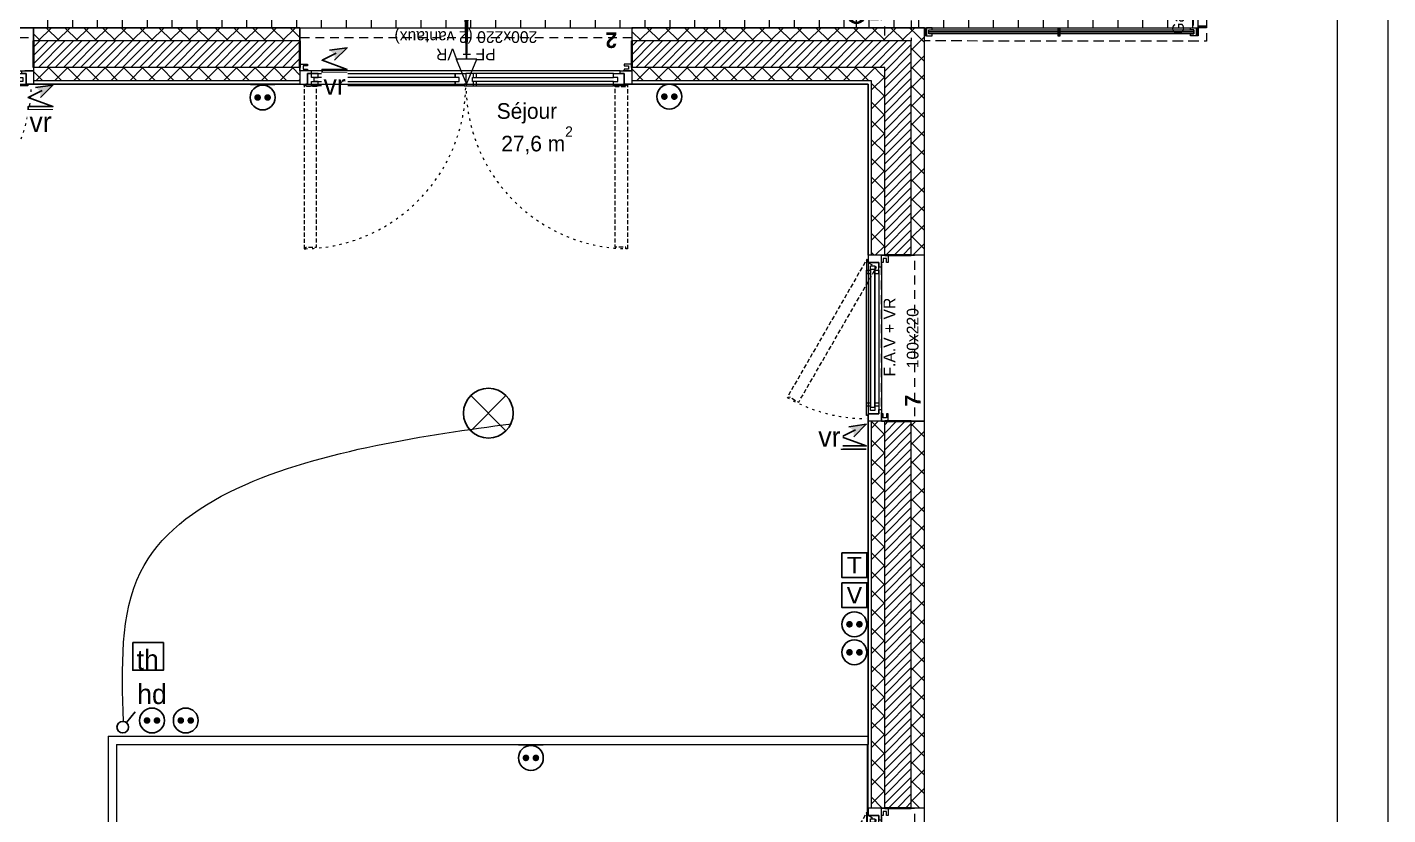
# Model space of a CAD drawing. Header units: centimetres. Extents: x 2666 to 9670, y 1889 to 5633.
# Drawn here: x 7098 to 7918, y 4443 to 4918 of the extents above; entities that cross this region are included whole.
import ezdxf

# ---------------------------------------------------------------- set-up
doc = ezdxf.new("R2010")
doc.units = ezdxf.units.CM
doc.header["$LTSCALE"] = 12.7
for name, pattern in [('INTERROMPU2', [0.75, 0.5, -0.25]), ('Style de ligne -11', [0.694444, 0.41656, -0.277884]), ('Style de ligne -12', [0.328084, 0.109361, -0.218723]), ('Style de ligne -13', [0.295276, 0.19685, -0.098425]), ('Style de ligne -14', [0.295276, 0.19685, -0.098425]), ('Style de ligne -17', [0.694444, 0.41656, -0.277884]), ('Style de ligne -18', [0.328084, 0.109361, -0.218723]), ('VW-01', [0.83312, 0.41656, -0.41656])]:
    doc.linetypes.add(name, pattern=pattern)
for name, color, linetype, lineweight in [('B BATI-lumon', 7, 'Continuous', 20), ('B GÈnÈral', 7, 'Continuous', 5), ('B Général', 7, 'Continuous', 5), ('C ANNOTATIONS-prestations', 7, 'Continuous', 5), ('C ANNOTATIONS-texte', 7, 'Continuous', 5), ('C ANNOTATIONS-texte surfaces', 7, 'Continuous', 5), ('prlm-ELEC-CFA', 1, 'Continuous', 25), ('prlm-ELEC-CFO', 1, 'Continuous', 25), ('prlm-ZCARTOUCHE', 181, 'Continuous', 13)]:
    doc.layers.add(name, color=color, linetype=linetype, lineweight=lineweight)
doc.layers.add('B BATI-structure', color=1, linetype='VW-01', lineweight=18, true_color=0xff0000)
doc.layers.add('D SURFACES-shab', color=1, linetype='Continuous', lineweight=5, true_color=0xff0000)
doc.layers.add('prlm-VMC', color=93, linetype='Continuous')
doc.styles.add('Eurostile', font='')
doc.styles.add('Eurostile (bold)', font='')
doc.styles.add('prlm-elec-cfa', font='comic.ttf', dxfattribs={"height": 12})
doc.styles.add('prlm-elec-cfo', font='comic.ttf', dxfattribs={"height": 12})
doc.styles.get('Eurostile').set_extended_font_data('Eurostile')
doc.styles.get('Eurostile (bold)').set_extended_font_data('Eurostile', bold=True)
pattern_1 = [(225, (0, 0), (5.656854, -5.656854), []), (315, (0, 0), (-5.656854, -5.656854), [])]
pattern_2 = [(45, (0, 0), (2.4253472, -2.6458333), [])]
pattern_3 = [(225, (0, 0), (5.656854, -5.656854), []), (315, (0, 0), (-5.656854, -5.656854), [])]
pattern_4 = [(135, (0, 0), (-5.656854, -5.656854), []), (225, (0, 0), (-5.656854, 5.656854), [])]

# ---------------------------------------------------------------- blocks, each defined once
blk = doc.blocks.new('PF 200.220 + VR')
at = {"layer": 'B Général', "color": 7, "linetype": 'Continuous', "lineweight": 13}
for p, q in [((-100, 7), (-100, 17)), ((100, 7), (100, 17))]:
    blk.add_line(p, q, dxfattribs=at)
at = {"layer": 'B Général'}
blk.add_line((-93, 9), (97, 9), dxfattribs=at)
at = {"layer": 'B Général', "color": 7, "linetype": 'Continuous', "lineweight": 35}
for p, q in [((-100, 7), (-100, -9)), ((100, 7), (100, -9))]:
    blk.add_line(p, q, dxfattribs=at)
at = {"layer": 'B Général', "color": 7, "linetype": 'Style de ligne -13', "lineweight": 5, "flags": 128}
for points in [[(-97.5, 116.12), (-96.5, 116.12), (-96.5, 115.12), (-90, 115.12), (-90, 18.5), (-96.5, 18.5), (-96.5, 17.5), (-97.5, 17.5)], [(97.5, 116.12), (96.5, 116.12), (96.5, 115.12), (90, 115.12), (90, 18.5), (96.5, 18.5), (96.5, 17.5), (97.5, 17.5)]]:
    blk.add_lwpolyline(points, close=True, dxfattribs=at)
at = {"layer": 'B Général', "lineweight": 5, "flags": 128}
for points in [[(-93, 10.5), (-93, 9), (-100, 9), (-100, 17), (-95.5, 17), (-95.5, 10.5)], [(-4.5, 18), (-89, 18), (-89, 15.5), (-4.5, 15.5)], [(6.5, 18), (93, 18), (93, 15.5), (6.5, 15.5)], [(93, 10.5), (93, 9), (100, 9), (100, 17), (95.5, 17), (95.5, 10.5)], [(-100, 9), (-100, 5), (-95.5, 5), (-95.5, 6), (-98, 6), (-98, 8), (-95.5, 8), (-95.5, 9)], [(-4.5, 13), (-89, 13), (-89, 10.5), (-4.5, 10.5)], [(6.5, 13), (93, 13), (93, 10.5), (6.5, 10.5)], [(100, 9), (100, 5), (95.5, 5), (95.5, 6), (98, 6), (98, 8), (95.5, 8), (95.5, 9)]]:
    blk.add_lwpolyline(points, close=True, dxfattribs=at)
at = {"layer": 'B Général', "color": 7, "linetype": 'Continuous', "lineweight": 5, "flags": 128}
for points in [[(-89, 15.5), (-91.5, 15.5), (-91.5, 13), (-89, 13), (-89, 10.5), (-95.5, 10.5), (-95.5, 17), (-96.5, 17), (-96.5, 18), (-89, 18)], [(-6.5, 15.5), (-4, 15.5), (-4, 13), (-6.5, 13), (-6.5, 10.5), (0, 10.5), (0, 17), (1, 17), (1, 18), (-6.5, 18)], [(6.5, 15.5), (4, 15.5), (4, 13), (6.5, 13), (6.5, 10.5), (0, 10.5), (0, 17), (1, 17), (1, 18), (6.5, 18)], [(89, 15.5), (91.5, 15.5), (91.5, 13), (89, 13), (89, 10.5), (95.5, 10.5), (95.5, 17), (96.5, 17), (96.5, 18), (89, 18)]]:
    blk.add_lwpolyline(points, close=True, dxfattribs=at)
at = {"layer": 'B Général', "color": 7, "linetype": 'Style de ligne -11', "lineweight": 5, "flags": 128}
blk.add_lwpolyline([(-100, 9), (100, 9), (100, -11), (-100, -11)], close=True, dxfattribs=at)
at = {"layer": 'B Général', "lineweight": 13, "flags": 128}
blk.add_lwpolyline([(100, -9), (100, -17), (-100, -17), (-100, -9)], dxfattribs=at)
at = {"layer": 'B Général'}
for centre in [(-97, 17.5), (97, 17.5)]:
    blk.add_circle(centre, 0.5, dxfattribs=at)
at = {"layer": 'B Général', "color": 7, "linetype": 'Style de ligne -12', "lineweight": 5}
for centre, start, end in [((-98.46, 17.77), 359.55233, 89.0018), ((98.46, 17.77), 90.9982, 180.44847)]:
    blk.add_arc(centre, 98.37, start, end, dxfattribs=at)
at = {"layer": 'B Général', "insert": (0, 2.65), "char_height": 7.059, "attachment_point": 2, "rotation": 360, "line_spacing_factor": 0.894142, "style": 'Eurostile'}
blk.add_mtext('PF + VR', dxfattribs=at)
at = {"layer": 'C ANNOTATIONS-prestations', "rotation": 360, "line_spacing_factor": 0.894142}
for s, insert, char_height, attachment_point, style in [('2', (-91.15, -4.77), 9.41, 1, 'Eurostile (bold)'), ('200x220 (2 vantaux) ', (0, -7.82), 7.059, 2, 'Eurostile')]:
    blk.add_mtext(s, dxfattribs=dict(at, insert=insert, char_height=char_height, attachment_point=attachment_point, style=style))
blk = doc.blocks.new('PF 100.220 + VR')
at = {"layer": 'B Général', "color": 7, "linetype": 'Continuous', "lineweight": 13}
for p, q in [((-50, 7), (-50, 17)), ((50, 7), (50, 17))]:
    blk.add_line(p, q, dxfattribs=at)
at = {"layer": 'B Général'}
blk.add_line((45, 9), (-45, 9), dxfattribs=at)
at = {"layer": 'B Général', "color": 7, "linetype": 'Continuous', "lineweight": 35}
for p, q in [((-50, 7), (-50, -9)), ((50, 7), (50, -9))]:
    blk.add_line(p, q, dxfattribs=at)
at = {"layer": 'B Général', "color": 7, "linetype": 'Style de ligne -14', "lineweight": 5, "flags": 128}
blk.add_lwpolyline([(47.5, 113.27), (46.5, 113.27), (46.5, 112.27), (40, 112.27), (40, 18.5), (46.5, 18.5), (46.5, 17.5), (47.5, 17.5)], close=True, dxfattribs=at)
at = {"layer": 'B Général', "lineweight": 5, "flags": 128}
for points in [[(-43, 10.5), (-43, 9), (-50, 9), (-50, 17), (-45.5, 17), (-45.5, 10.5)], [(-41, 18), (41, 18), (41, 15.5), (-41, 15.5)], [(43, 10.5), (43, 9), (50, 9), (50, 17), (45.5, 17), (45.5, 10.5)], [(-43.5, 15.5), (43.5, 15.5), (43.5, 13), (-43.5, 13)], [(-41, 13), (41, 13), (41, 10.5), (-41, 10.5)]]:
    blk.add_lwpolyline(points, close=True, dxfattribs=at)
at = {"layer": 'B Général', "color": 7, "linetype": 'Continuous', "lineweight": 5, "flags": 128}
for points in [[(-39, 15.5), (-41.5, 15.5), (-41.5, 13), (-39, 13), (-39, 10.5), (-45.5, 10.5), (-45.5, 17), (-46.5, 17), (-46.5, 18), (-39, 18)], [(39, 15.5), (41.5, 15.5), (41.5, 13), (39, 13), (39, 10.5), (45.5, 10.5), (45.5, 17), (46.5, 17), (46.5, 18), (39, 18)]]:
    blk.add_lwpolyline(points, close=True, dxfattribs=at)
at = {"layer": 'B Général', "color": 7, "linetype": 'Style de ligne -17', "lineweight": 5, "flags": 128}
blk.add_lwpolyline([(-50, 9), (50, 9), (50, -11), (-50, -11)], close=True, dxfattribs=at)
at = {"layer": 'B Général', "lineweight": 13, "flags": 128}
blk.add_lwpolyline([(-50, -9), (-50, -17), (50, -17), (50, -9)], dxfattribs=at)
at = {"layer": 'B Général'}
blk.add_circle((47, 17.5), 0.5, dxfattribs=at)
at = {"layer": 'B Général', "color": 7, "linetype": 'Style de ligne -18', "lineweight": 5}
blk.add_arc((48.78, 15.78), 97.5, 90.89734, 179.2823, dxfattribs=at)
at = {"layer": 'B Général', "insert": (-21.61, 2.65), "char_height": 7.059, "attachment_point": 1, "rotation": 360, "line_spacing_factor": 0.894142, "style": 'Eurostile'}
blk.add_mtext('PF + VR', dxfattribs=at)
at = {"layer": 'C ANNOTATIONS-prestations', "attachment_point": 1, "rotation": 360, "line_spacing_factor": 0.894142}
for s, insert, char_height, style in [('1', (-41.14, -4.77), 9.41, 'Eurostile (bold)'), ('100x220', (-21.61, -7.83), 7.059, 'Eurostile')]:
    blk.add_mtext(s, dxfattribs=dict(at, insert=insert, char_height=char_height, style=style))
blk = doc.blocks.new('F 100x220 (all. vitrée fixe) + VR')
at = {"layer": 'B Général'}
blk.add_line((45, 9), (-45, 9), dxfattribs=at)
at = {"layer": 'B Général', "color": 7, "linetype": 'Continuous', "lineweight": 35}
for p, q in [((-50, 7), (-50, -9)), ((50, 7), (50, -9))]:
    blk.add_line(p, q, dxfattribs=at)
at = {"layer": 'B Général', "color": 7, "linetype": 'Style de ligne -14', "lineweight": 5, "flags": 128}
blk.add_lwpolyline([(-35.69, 65.82), (-36.19, 64.95), (-35.32, 64.45), (-38.57, 58.82), (42.63, 11.94), (45.88, 17.57), (46.75, 17.07), (47.25, 17.93)], close=True, dxfattribs=at)
at = {"layer": 'B Général', "lineweight": 5, "flags": 128}
for points in [[(-43, 10.5), (-43, 9), (-50, 9), (-50, 17), (-45.5, 17), (-45.5, 10.5)], [(-41, 18), (41, 18), (41, 15.5), (-41, 15.5)], [(43, 10.5), (43, 9), (50, 9), (50, 17), (45.5, 17), (45.5, 10.5)], [(-50, 9), (-50, 5), (-45.5, 5), (-45.5, 6), (-48, 6), (-48, 8), (-45.5, 8), (-45.5, 9)], [(-43.5, 15.5), (43.5, 15.5), (43.5, 13), (-43.5, 13)], [(-41, 13), (41, 13), (41, 10.5), (-41, 10.5)], [(50, 9), (50, 5), (45.5, 5), (45.5, 6), (48, 6), (48, 8), (45.5, 8), (45.5, 9)]]:
    blk.add_lwpolyline(points, close=True, dxfattribs=at)
at = {"layer": 'B Général', "color": 7, "linetype": 'Continuous', "lineweight": 5, "flags": 128}
for points in [[(-39, 15.5), (-41.5, 15.5), (-41.5, 13), (-39, 13), (-39, 10.5), (-45.5, 10.5), (-45.5, 17), (-46.5, 17), (-46.5, 18), (-39, 18)], [(39, 15.5), (41.5, 15.5), (41.5, 13), (39, 13), (39, 10.5), (45.5, 10.5), (45.5, 17), (46.5, 17), (46.5, 18), (39, 18)]]:
    blk.add_lwpolyline(points, close=True, dxfattribs=at)
at = {"layer": 'B Général', "color": 7, "linetype": 'Style de ligne -17', "lineweight": 5, "flags": 128}
blk.add_lwpolyline([(-50, 9), (50, 9), (50, -11), (-50, -11)], close=True, dxfattribs=at)
at = {"layer": 'B Général', "lineweight": 13, "flags": 128}
blk.add_lwpolyline([(-50, -9), (-50, -17), (50, -17), (50, -9)], dxfattribs=at)
at = {"layer": 'B Général'}
blk.add_circle((47, 17.5), 0.5, dxfattribs=at)
at = {"layer": 'B Général', "color": 7, "linetype": 'Style de ligne -18', "lineweight": 5}
blk.add_arc((49, 17.5), 97.5, 150.29382, 179.70618, dxfattribs=at)
at = {"layer": 'B Général', "color": 7, "insert": (-23.11, 7.7), "char_height": 7.059, "attachment_point": 1, "line_spacing_factor": 0.894142, "style": 'Eurostile'}
blk.add_mtext('F.A.V + VR', dxfattribs=at)
at = {"layer": 'C ANNOTATIONS-prestations', "insert": (-41.15, -5.19), "char_height": 9.41, "attachment_point": 1, "rotation": 360, "line_spacing_factor": 0.894142, "style": 'Eurostile (bold)'}
blk.add_mtext('7', dxfattribs=at)
at = {"layer": 'C ANNOTATIONS-prestations', "insert": (0, -6.3), "char_height": 7.059, "width": 100, "attachment_point": 2, "rotation": 360, "line_spacing_factor": 0.894142, "style": 'Eurostile'}
blk.add_mtext('100x220', dxfattribs=at)
blk = doc.blocks.new('EP')
at = {"layer": 'B GÈnÈral', "linetype": 'Continuous', "lineweight": 0}
h = blk.add_hatch(color=7, dxfattribs=at)
edge = h.paths.add_edge_path()
edge.add_arc((0, 0), 5, 0, 180, ccw=False)
edge.add_arc((0, 0), 5, 180, 360, ccw=False)
edge = h.paths.add_edge_path()
edge.add_arc((0, 0), 4.33, 0, 180, ccw=False)
edge.add_arc((0, 0), 4.33, 180, 360, ccw=False)
at = {"layer": 'B Général', "color": 7, "linetype": 'Continuous', "lineweight": 5}
for p, q in [((-7.5, 0), (-2.5, 0)), ((0, 7.5), (0, 2.5)), ((7.5, 0), (2.5, 0)), ((0, -7.5), (0, -2.5))]:
    blk.add_line(p, q, dxfattribs=at)
at = {"layer": 'B Général', "color": 7, "linetype": 'Continuous', "lineweight": 5, "flags": 128}
for points in [[(-5, 0, -1), (5, 0, -1)], [(-4.33, 0, -1), (4.33, 0, -1)]]:
    blk.add_lwpolyline(points, format="xyb", close=True, dxfattribs=at)
at = {"layer": 'C ANNOTATIONS-prestations', "insert": (7.5, 3.99), "char_height": 7.059, "attachment_point": 1, "line_spacing_factor": 0.894142, "style": 'Eurostile'}
blk.add_mtext('EP', dxfattribs=at)
blk = doc.blocks.new('Groupe-31-1')
at = {"layer": 'B Général', "color": 7, "linetype": 'Continuous', "lineweight": 5}
for p, q in [((7109.89, 5109.39), (7109.89, 4917.39)), ((7124.89, 5109.39), (7124.89, 4917.39)), ((7139.89, 5109.39), (7139.89, 4917.39)), ((7154.89, 5109.39), (7154.89, 4917.39)), ((7169.89, 5109.39), (7169.89, 4917.39)), ((7184.89, 5109.39), (7184.89, 4917.39)), ((7199.89, 5109.39), (7199.89, 4917.39)), ((7214.89, 5109.39), (7214.89, 4917.39)), ((7229.89, 5109.39), (7229.89, 4917.39)), ((7244.89, 5109.39), (7244.89, 4917.39)), ((7259.89, 5109.39), (7259.89, 4917.39)), ((7274.89, 5109.39), (7274.89, 4917.39)), ((7289.89, 5109.39), (7289.89, 4917.39)), ((7304.89, 5109.39), (7304.89, 4917.39)), ((7319.89, 5109.39), (7319.89, 4917.39)), ((7334.89, 5109.39), (7334.89, 4917.39)), ((7349.89, 5109.39), (7349.89, 4917.39)), ((7364.89, 5109.39), (7364.89, 4917.39)), ((7379.89, 5109.39), (7379.89, 4917.39)), ((7394.89, 5109.39), (7394.89, 4917.39)), ((7409.89, 5109.39), (7409.89, 4917.39)), ((7424.89, 5109.39), (7424.89, 4917.39)), ((7439.89, 5109.39), (7439.89, 4917.39)), ((7454.89, 5109.39), (7454.89, 4917.39)), ((7469.89, 5109.39), (7469.89, 4917.39)), ((7484.89, 5109.39), (7484.89, 4917.39)), ((7499.89, 5109.39), (7499.89, 4917.39)), ((7514.89, 5109.39), (7514.89, 4917.39)), ((7529.89, 5109.39), (7529.89, 4917.39)), ((7544.89, 5109.39), (7544.89, 4917.39)), ((7559.89, 5109.39), (7559.89, 4917.39)), ((7574.89, 5109.39), (7574.89, 4917.39)), ((7589.89, 5109.39), (7589.89, 4917.39)), ((7604.89, 5109.39), (7604.89, 4917.39)), ((7619.89, 5109.39), (7619.89, 4917.39)), ((7634.89, 5109.39), (7634.89, 4917.39)), ((7649.89, 5109.39), (7649.89, 4917.38)), ((7664.89, 5109.39), (7664.89, 4917.38)), ((7679.89, 5109.39), (7679.89, 4917.38)), ((7694.89, 5109.39), (7694.89, 4917.38)), ((7709.89, 5109.39), (7709.89, 4917.38)), ((7724.89, 5109.39), (7724.89, 4917.38)), ((7739.89, 5109.39), (7739.89, 4917.38)), ((7754.89, 5109.39), (7754.89, 4917.38)), ((7769.89, 5109.39), (7769.89, 4917.38)), ((7784.89, 5109.39), (7784.89, 4917.38)), ((7799.89, 5109.39), (7799.89, 4917.38))]:
    blk.add_line(p, q, dxfattribs=at)
at = {"layer": 'B Général', "color": 7, "linetype": 'Continuous', "lineweight": 13, "flags": 128}
blk.add_lwpolyline([(7803.47, 4917.39), (7803.47, 5109.39), (6209.57, 5109.39), (6209.89, 4917.39), (7638.48, 4917.39)], close=True, dxfattribs=at)
blk = doc.blocks.new('Groupe-57-1')
at = {"layer": 'B BATI-lumon', "linetype": 'Continuous', "lineweight": 5, "flags": 128}
for points in [[(7639.58, 4912.39), (7643.08, 4912.39), (7643.08, 4913.63), (7641.16, 4913.63), (7641.16, 4916.13), (7643.08, 4916.13), (7643.08, 4917.39), (7639.58, 4917.39), (7639.58, 4913.39), (7639.58, 4913.39)], [(7641.16, 4916.13), (7800.8, 4916.13), (7800.8, 4914.88), (7641.16, 4914.88)], [(7641.16, 4914.88), (7800.8, 4914.88), (7800.8, 4913.63), (7641.16, 4913.63)], [(7802.37, 4912.39), (7798.87, 4912.39), (7798.87, 4913.63), (7800.8, 4913.63), (7800.8, 4916.13), (7798.87, 4916.13), (7798.87, 4917.39), (7802.37, 4917.39), (7802.37, 4913.39), (7802.37, 4913.39)]]:
    blk.add_lwpolyline(points, close=True, dxfattribs=at)
blk = doc.blocks.new('Groupe-62-1')
at = {"layer": 'B GÈnÈral', "linetype": 'Continuous', "lineweight": 0, "true_color": 0xdddddd}
for points in [[(7638.48, 4917.39), (7639.58, 4917.39), (7639.58, 4912.39), (7638.48, 4912.39)], [(7718.94, 4917.29), (7720.04, 4917.29), (7720.04, 4912.29), (7718.94, 4912.29)], [(7802.37, 4917.39), (7803.47, 4917.39), (7803.47, 4912.39), (7802.37, 4912.39)], [(7803.47, 4917.39), (7803.47, 4918.49), (7808.47, 4918.49), (7808.47, 4917.39)]]:
    blk.add_hatch(color=254, dxfattribs=at).paths.add_polyline_path(points)
at = {"layer": 'B Général', "color": 7, "linetype": 'INTERROMPU2', "lineweight": 5, "flags": 128}
blk.add_lwpolyline([(7638.48, 4909.39), (7638.48, 4917.39), (7800.49, 4917.28), (7800.49, 5109.28), (6209.89, 5109.39), (6209.89, 5117.39), (7808.48, 5117.28), (7808.49, 4909.28)], close=True, dxfattribs=at)
at = {"layer": 'B Général', "color": 7, "linetype": 'Continuous', "lineweight": 5, "flags": 128}
for points in [[(7638.48, 4917.39), (7639.58, 4917.39), (7639.58, 4912.39), (7638.48, 4912.39)], [(7718.94, 4917.29), (7720.04, 4917.29), (7720.04, 4912.29), (7718.94, 4912.29)], [(7802.37, 4917.39), (7803.47, 4917.39), (7803.47, 4912.39), (7802.37, 4912.39)], [(7803.47, 4917.39), (7803.47, 4918.49), (7808.47, 4918.49), (7808.47, 4917.39)]]:
    blk.add_lwpolyline(points, close=True, dxfattribs=at)
at = {"layer": 'B BATI-lumon'}
blk.add_blockref('Groupe-57-1', (0, 0), dxfattribs=at)
blk = doc.blocks.new('xi.EA')
at = {"layer": 'prlm-VMC', "color": 0, "linetype": 'ByBlock', "lineweight": 5, "flags": 128}
blk.add_lwpolyline([(-6.17, -15), (6.17, -15), (0, 0)], close=True, dxfattribs=at)
at = {"layer": 'prlm-VMC', "color": 0, "linetype": 'ByBlock', "lineweight": -2, "flags": 128}
blk.add_lwpolyline([(0, -15, 1, 4, 0), (0, -63.63, 1, 1, 0)], format="xyseb", dxfattribs=at)
at = {"layer": 'prlm-VMC', "color": 0, "linetype": 'ByBlock', "lineweight": 5}
blk.add_solid([(0, 0), (6.17, -15), (-6.17, -15), (0, 0)], dxfattribs=at)
blk = doc.blocks.new('xi.PC')
at = {"color": 0, "lineweight": 5}
blk.add_wipeout([(-7.5, -7.5), (7.5, -7.5), (7.5, 7.5), (-7.5, 7.5)], dxfattribs=at).dxf.layer = 'prlm-ELEC-CFO'
at = {"layer": 'prlm-ELEC-CFO', "color": 0, "linetype": 'ByBlock', "lineweight": 5, "const_width": 2}
for points in [[(-4, 0, 1), (-2, 0, 1)], [(2, 0, 1), (4, 0, 1)]]:
    blk.add_lwpolyline(points, format="xyb", close=True, dxfattribs=at)
at = {"layer": 'prlm-ELEC-CFO', "color": 0, "linetype": 'ByBlock', "lineweight": -2}
blk.add_circle((0, 0), 7.5, dxfattribs=at)
blk = doc.blocks.new('xi.PTCE')
at = {"layer": 'prlm-ELEC-CFO', "color": 0}
for points in [[(-10.61, 10.61), (10.61, -10.61)], [(10.61, 10.61), (-10.61, -10.61)]]:
    blk.add_lwpolyline(points, dxfattribs=at)
at = {"layer": 'prlm-ELEC-CFO', "color": 0, "linetype": 'ByBlock'}
blk.add_circle((0, 0), 15, dxfattribs=at)
blk = doc.blocks.new('xi.SA')
at = {"layer": 'prlm-ELEC-CFO', "color": 0}
blk.add_lwpolyline([(0.2, -1.28), (5.5, 5.28)], dxfattribs=at)
blk.add_circle((-2, -4), 3.5, dxfattribs=at)
blk = doc.blocks.new('xi.PCHD')
at = {"color": 0, "lineweight": 5}
blk.add_wipeout([(-7.5, -7.5), (7.5, -7.5), (7.5, 7.5), (-7.5, 7.5)], dxfattribs=at).dxf.layer = 'prlm-ELEC-CFO'
at = {"layer": 'prlm-ELEC-CFO', "color": 0, "linetype": 'ByBlock', "lineweight": 5, "const_width": 2}
for points in [[(-4, 0, 1), (-2, 0, 1)], [(2, 0, 1), (4, 0, 1)]]:
    blk.add_lwpolyline(points, format="xyb", close=True, dxfattribs=at)
at = {"layer": 'prlm-ELEC-CFO', "color": 0, "linetype": 'ByBlock', "lineweight": -2}
blk.add_circle((0, 0), 7.5, dxfattribs=at)
blk = doc.blocks.new('xi.TV')
at = {"layer": 'prlm-ELEC-CFA', "color": 0, "linetype": 'ByBlock', "lineweight": -2, "flags": 128}
blk.add_lwpolyline([(-7.5, 7.5), (7.5, 7.5), (7.5, -7.5), (-7.5, -7.5)], close=True, dxfattribs=at)
at = {"layer": 'prlm-ELEC-CFA', "color": 0, "linetype": 'ByBlock', "insert": (0, 0), "char_height": 10, "width": 11.36, "attachment_point": 5}
blk.add_mtext('{\\fVerdana|b0|i0|c0|p34;V}', dxfattribs=at)
blk = doc.blocks.new('xi.TEL')
at = {"layer": 'prlm-ELEC-CFA', "color": 0, "linetype": 'ByBlock', "lineweight": -2, "flags": 128}
blk.add_lwpolyline([(-7.5, 7.5), (7.5, 7.5), (7.5, -7.5), (-7.5, -7.5)], close=True, dxfattribs=at)
at = {"layer": 'prlm-ELEC-CFA', "color": 0, "linetype": 'ByBlock', "insert": (0, 0), "char_height": 10, "width": 11.36, "attachment_point": 5}
blk.add_mtext('{\\fVerdana|b0|i0|c0|p34;T}', dxfattribs=at)
blk = doc.blocks.new('xi.VR')
at = {"layer": 'prlm-ELEC-CFO', "lineweight": 5}
blk.add_hatch(color=0, dxfattribs=at).paths.add_polyline_path([(-3, 6), (-0.1, 3.7), (0, 0), (7.5, 7.5)])
at = {"layer": 'prlm-ELEC-CFO', "color": 0}
for points in [[(0.95, 4.23), (-7.5, 0), (7.5, -5.5), (-7.5, -5.5), (-7.5, -7.5), (7.5, -7.5)], [(-3, 6), (7.5, 7.5), (0, 0)]]:
    blk.add_lwpolyline(points, dxfattribs=at)

msp = doc.modelspace()

# ---------------------------------------------------------------- hatches: boundary and pattern name
at = {"layer": 'B GÈnÈral', "linetype": 'Continuous', "lineweight": 5, "true_color": 0x808080}
h = msp.add_hatch(dxfattribs=at)
h.set_pattern_fill('02_ISOLANT', color=8, angle=180, style=0, pattern_type=2)
h.set_pattern_definition(pattern_1)
h.paths.add_polyline_path([(7262.05, 4909.39), (7262.05, 4917.39), (7101.5, 4917.39), (7101.5, 4909.39)])
h = msp.add_hatch(dxfattribs=at)
h.set_pattern_fill('02_ISOLANT', color=8, angle=180, style=0, pattern_type=2)
h.set_pattern_definition(pattern_3)
h.paths.add_polyline_path([(7630.48, 4909.39), (7638.48, 4917.39), (7462.05, 4917.39), (7462.05, 4909.39)])
h = msp.add_hatch(dxfattribs=at)
h.set_pattern_fill('02_ISOLANT', color=8, angle=90, style=0, pattern_type=2)
h.set_pattern_definition([(135, (0, 0), (-5.656854, -5.656854), []), (225, (0, 0), (-5.656854, 5.656854), [])])
h.paths.add_polyline_path([(7630.48, 4780.39), (7638.48, 4780.39), (7638.48, 4917.39), (7630.48, 4909.39)])
at = {"layer": 'B GÈnÈral', "linetype": 'Continuous', "lineweight": 5}
h = msp.add_hatch(dxfattribs=at)
h.set_pattern_fill('50_BETON', style=0, pattern_type=2)
h.set_pattern_definition(pattern_2)
h.paths.add_polyline_path([(7262.05, 4893.39), (7262.05, 4909.39), (7101.5, 4909.39), (7101.5, 4893.39)])
h = msp.add_hatch(dxfattribs=at)
h.set_pattern_fill('50_BETON', style=0, pattern_type=2)
h.set_pattern_definition(pattern_2)
h.paths.add_polyline_path([(7614.48, 4893.39), (7630.48, 4909.39), (7462.05, 4909.39), (7462.05, 4893.39)])
h = msp.add_hatch(dxfattribs=at)
h.set_pattern_fill('50_BETON', style=0, pattern_type=2)
h.set_pattern_definition(pattern_2)
h.paths.add_polyline_path([(7614.48, 4780.39), (7630.48, 4780.39), (7630.48, 4909.39), (7614.48, 4893.39)])
at = {"layer": 'B GÈnÈral', "linetype": 'Continuous', "lineweight": 5, "true_color": 0x808080}
h = msp.add_hatch(dxfattribs=at)
h.set_pattern_fill('02_ISOLANT', color=8, angle=180, style=0, pattern_type=2)
h.set_pattern_definition(pattern_1)
h.paths.add_polyline_path([(7262.05, 4885.39), (7262.05, 4893.39), (7101.5, 4893.39), (7101.5, 4885.39)])
h = msp.add_hatch(dxfattribs=at)
h.set_pattern_fill('02_ISOLANT', color=8, angle=180, style=0, pattern_type=2)
h.set_pattern_definition(pattern_3)
h.paths.add_polyline_path([(7606.48, 4885.39), (7614.48, 4893.39), (7462.05, 4893.39), (7462.05, 4885.39)])
h = msp.add_hatch(dxfattribs=at)
h.set_pattern_fill('02_ISOLANT', color=8, angle=90, style=0, pattern_type=2)
h.set_pattern_definition([(135, (0, 0), (-5.656854, -5.656854), []), (225, (0, 0), (-5.656854, 5.656854), [])])
h.paths.add_polyline_path([(7606.48, 4780.39), (7614.48, 4780.39), (7614.48, 4893.39), (7606.48, 4885.39)])
h = msp.add_hatch(dxfattribs=at)
h.set_pattern_fill('02_ISOLANT', color=8, angle=90, style=0, pattern_type=2)
h.set_pattern_definition(pattern_4)
h.paths.add_polyline_path([(7606.48, 4447.38), (7614.48, 4447.38), (7614.48, 4680.39), (7606.48, 4680.39)])
at = {"layer": 'B GÈnÈral', "linetype": 'Continuous', "lineweight": 5}
h = msp.add_hatch(dxfattribs=at)
h.set_pattern_fill('50_BETON', style=0, pattern_type=2)
h.set_pattern_definition(pattern_2)
h.paths.add_polyline_path([(7614.48, 4447.38), (7630.48, 4447.38), (7630.48, 4680.39), (7614.48, 4680.39)])
at = {"layer": 'B GÈnÈral', "linetype": 'Continuous', "lineweight": 5, "true_color": 0x808080}
h = msp.add_hatch(dxfattribs=at)
h.set_pattern_fill('02_ISOLANT', color=8, angle=90, style=0, pattern_type=2)
h.set_pattern_definition(pattern_4)
h.paths.add_polyline_path([(7630.48, 4447.38), (7638.48, 4447.38), (7638.48, 4680.39), (7630.48, 4680.39)])

# ---------------------------------------------------------------- linework, layer by layer
at = {"layer": 'B BATI-structure', "color": 1, "true_color": 0xff0000, "flags": 128}
msp.add_lwpolyline([(7614.48, 5117.4), (7630.48, 5117.4), (7630.48, 4909.39), (7614.48, 4909.39)], close=True, dxfattribs=at)
at = {"layer": 'B Général', "color": 7, "linetype": 'Continuous', "lineweight": 5}
for p, q in [((7262.05, 4917.39), (7101.5, 4917.39)), ((7638.48, 4917.39), (7462.05, 4917.39)), ((7638.48, 4780.39), (7638.48, 4917.39)), ((7262.05, 4909.39), (7101.5, 4909.39)), ((7630.48, 4909.39), (7462.05, 4909.39)), ((7630.48, 4780.39), (7630.48, 4909.39)), ((7262.05, 4893.39), (7101.5, 4893.39)), ((7614.48, 4893.39), (7462.05, 4893.39)), ((7614.48, 4780.39), (7614.48, 4893.39)), ((7262.05, 4885.39), (7101.5, 4885.39)), ((7262.05, 4885.39), (7101.5, 4885.39)), ((7262.05, 4883.39), (7101.5, 4883.39)), ((7606.48, 4885.39), (7462.05, 4885.39)), ((7606.48, 4885.39), (7462.05, 4885.39)), ((7604.48, 4883.39), (7462.05, 4883.39)), ((7604.48, 4780.39), (7604.48, 4883.39)), ((7606.48, 4780.39), (7606.48, 4885.39)), ((7606.48, 4780.39), (7606.48, 4885.39)), ((7604.48, 4447.38), (7604.48, 4680.39)), ((7606.48, 4447.38), (7606.48, 4680.39)), ((7606.48, 4447.38), (7606.48, 4680.39)), ((7614.48, 4447.38), (7614.48, 4680.39)), ((7630.48, 4447.38), (7630.48, 4680.39)), ((7638.48, 4447.38), (7638.48, 4680.39)), ((7146.53, 4490.66), (7146.53, 4400.66)), ((7151.53, 4485.66), (7151.53, 4400.66)), ((7604.48, 4490.66), (7604.48, 4485.66))]:
    msp.add_line(p, q, dxfattribs=at)
at = {"layer": 'B Général', "color": 7, "linetype": 'Continuous', "lineweight": 13}
for p, q in [((7101.5, 4917.39), (7101.5, 4883.39)), ((7262.05, 4917.39), (7101.5, 4917.39)), ((7262.05, 4917.39), (7262.05, 4883.39)), ((7462.05, 4917.39), (7462.05, 4883.39)), ((7638.48, 4917.39), (7462.05, 4917.39)), ((7638.48, 4780.39), (7638.48, 4917.39)), ((7262.05, 4883.39), (7101.5, 4883.39)), ((7604.48, 4883.39), (7462.05, 4883.39)), ((7604.48, 4780.39), (7604.48, 4883.39)), ((7638.48, 4780.39), (7604.48, 4780.39)), ((7638.48, 4680.39), (7604.48, 4680.39)), ((7604.48, 4447.38), (7604.48, 4680.39)), ((7638.48, 4447.38), (7638.48, 4680.39)), ((7146.53, 4490.66), (7146.53, 4400.66)), ((7151.53, 4485.66), (7151.53, 4400.66)), ((7638.48, 4447.38), (7604.48, 4447.38))]:
    msp.add_line(p, q, dxfattribs=at)
at = {"layer": 'B Général', "color": 7, "linetype": 'Continuous', "lineweight": 18}
for p, q in [((7262.05, 4909.39), (7101.5, 4909.39)), ((7630.48, 4909.39), (7462.05, 4909.39)), ((7630.48, 4780.39), (7630.48, 4909.39)), ((7262.05, 4893.39), (7101.5, 4893.39)), ((7614.48, 4893.39), (7462.05, 4893.39)), ((7614.48, 4780.39), (7614.48, 4893.39)), ((7614.48, 4447.38), (7614.48, 4680.39)), ((7630.48, 4447.38), (7630.48, 4680.39))]:
    msp.add_line(p, q, dxfattribs=at)
at = {"layer": 'D SURFACES-shab', "lineweight": 18}
msp.add_line((7603.83, 4485.66), (7603.83, 4225.66), dxfattribs=at)
at = {"layer": 'prlm-ELEC-CFO', "lineweight": 13}
msp.add_spline([(7155.67, 4499.6), (7165.93, 4589.41), (7307.72, 4665.72), (7389.55, 4678.89)], degree=3, dxfattribs=at)

# ---------------------------------------------------------------- block references
at = {"layer": 'B BATI-lumon', "color": 7}
msp.add_blockref('Groupe-62-1', (0, 0), dxfattribs=at)
at = {"layer": 'B Général', "color": 7}
for name, p in [('Groupe-31-1', (0, 0)), ('EP', (7597.5, 4924.89))]:
    msp.add_blockref(name, p, dxfattribs=at)
for name, p, rotation in [('PF 100.220 + VR', (7051.5, 4900.39), 179.9999999243134), ('PF 200.220 + VR', (7362.05, 4900.39), 179.9999999243134), ('F 100x220 (all. vitrée fixe) + VR', (7621.48, 4730.39), 89.99999992431376), ('F 100x220 (all. vitrée fixe) + VR', (7621.48, 4397.38), 89.99999992431376)]:
    msp.add_blockref(name, p, dxfattribs=dict(at, rotation=rotation))
at = {"layer": 'prlm-ELEC-CFA'}
msp.add_blockref('xi.TEL', (7596.24, 4593.69), dxfattribs=at)
at = {"layer": 'prlm-ELEC-CFO'}
for name, p in [('xi.VR', (7282.95, 4897.76)), ('xi.VR', (7105.72, 4875.34)), ('xi.PTCE', (7375.62, 4685.25)), ('xi.VR', (7595.89, 4671)), ('xi.SA', (7157.27, 4500.12)), ('xi.PC', (7401.24, 4477.61))]:
    msp.add_blockref(name, p, dxfattribs=at)
at = {"layer": 'prlm-VMC', "rotation": 180}
msp.add_blockref('xi.EA', (7362.43, 4883.34), dxfattribs=at)

# ---------------------------------------------------------------- texts
at = {"layer": 'B Général', "color": 7, "insert": (7787.81, 4913.17), "char_height": 7.059, "attachment_point": 1, "rotation": 90, "line_spacing_factor": 0.894142, "style": 'Eurostile'}
msp.add_mtext('Garde-corps', dxfattribs=at)
at = {"layer": 'C ANNOTATIONS-texte', "insert": (7398.86, 4859.67), "char_height": 9.412, "attachment_point": 8, "line_spacing_factor": 0.894142, "style": 'Eurostile'}
msp.add_mtext('Séjour', dxfattribs=at)
at = {"layer": 'C ANNOTATIONS-texte surfaces', "insert": (7404.97, 4857.94), "char_height": 9.412, "attachment_point": 2, "line_spacing_factor": 0.894142, "style": 'Eurostile'}
msp.add_mtext('27,6 m{\\H0.6667x;\\S2^ ;}', dxfattribs=at)

# ---------------------------------------------------------------- next in the draw order: linework, layer by layer
at = {"layer": 'B Général', "color": 7, "linetype": 'Continuous', "lineweight": 13}
msp.add_line((7151.53, 4485.66), (7604.48, 4485.66), dxfattribs=at)
at = {"layer": 'B Général', "color": 7, "linetype": 'Continuous', "lineweight": 5}
msp.add_line((7151.53, 4485.66), (7604.48, 4485.66), dxfattribs=at)

# ---------------------------------------------------------------- next in the draw order: block references
at = {"layer": 'prlm-ELEC-CFO'}
for name, p in [('xi.PC', (7239.57, 4875.34)), ('xi.PC', (7484.69, 4875.87)), ('xi.PC', (7596.24, 4541.19)), ('xi.PCHD', (7172.9, 4500.12))]:
    msp.add_blockref(name, p, dxfattribs=at)

# ---------------------------------------------------------------- next in the draw order: texts
at = {"layer": 'prlm-ELEC-CFO', "lineweight": 20, "char_height": 12, "attachment_point": 5, "line_spacing_factor": 0.8, "bg_fill": 3, "box_fill_scale": 1.1, "bg_fill_color": 256, "bg_fill_transparency": 0}
for s, insert, style in [('vr', (7282.95, 4883.05), 'prlm-elec-cfo'), ('vr', (7105.72, 4860.62), 'prlm-elec-cfo'), ('vr', (7581.17, 4671), 'prlm-elec-cfo'), ('th', (7170.32, 4536.66), 'prlm-elec-cfa')]:
    msp.add_mtext(s, dxfattribs=dict(at, insert=insert, style=style))

# ---------------------------------------------------------------- next in the draw order: linework, layer by layer
at = {"layer": 'D SURFACES-shab', "lineweight": 18}
msp.add_line((6935.53, 4883.39), (7604.48, 4883.39), dxfattribs=at)
at = {"layer": 'prlm-ELEC-CFO'}
msp.add_lwpolyline([(7161.25, 4547.08), (7179.76, 4547.08), (7179.76, 4530.4), (7161.25, 4530.4)], close=True, dxfattribs=at)

# ---------------------------------------------------------------- next in the draw order: block references
msp.add_blockref('xi.PC', (7596.24, 4558.09), dxfattribs=at)

# ---------------------------------------------------------------- next in the draw order: texts
at = {"layer": 'prlm-ELEC-CFO', "lineweight": 20, "insert": (7172.9, 4515.95), "char_height": 12, "attachment_point": 5, "line_spacing_factor": 0.8, "style": 'prlm-elec-cfo', "bg_fill": 3, "box_fill_scale": 1.1, "bg_fill_color": 256, "bg_fill_transparency": 0}
msp.add_mtext('hd', dxfattribs=at)

# ---------------------------------------------------------------- next in the draw order: linework, layer by layer
at = {"layer": 'D SURFACES-shab', "lineweight": 18}
msp.add_line((7604.48, 4883.39), (7604.48, 4490.7), dxfattribs=at)

# ---------------------------------------------------------------- next in the draw order: block references
at = {"layer": 'prlm-ELEC-CFA'}
msp.add_blockref('xi.TV', (7596.24, 4575.59), dxfattribs=at)
at = {"layer": 'prlm-ELEC-CFO'}
msp.add_blockref('xi.PC', (7193.26, 4500.13), dxfattribs=at)

# ---------------------------------------------------------------- next in the draw order: linework, layer by layer
at = {"layer": 'B Général', "color": 7, "linetype": 'Continuous', "lineweight": 13}
msp.add_line((7146.53, 4490.66), (7604.48, 4490.66), dxfattribs=at)
at = {"layer": 'B Général', "color": 7, "linetype": 'Continuous', "lineweight": 5}
msp.add_line((7146.53, 4490.66), (7604.48, 4490.66), dxfattribs=at)
at = {"layer": 'prlm-ZCARTOUCHE'}
for points in [[(2666.37, 5632.93), (7917.68, 5632.93), (7917.68, 2421.4), (2666.37, 2421.4)], [(2695.21, 2450.15), (7887.43, 2450.15), (7887.43, 5606.36), (2695.21, 5606.36)]]:
    msp.add_lwpolyline(points, close=True, dxfattribs=at)

doc.saveas('drawing.dxf')
